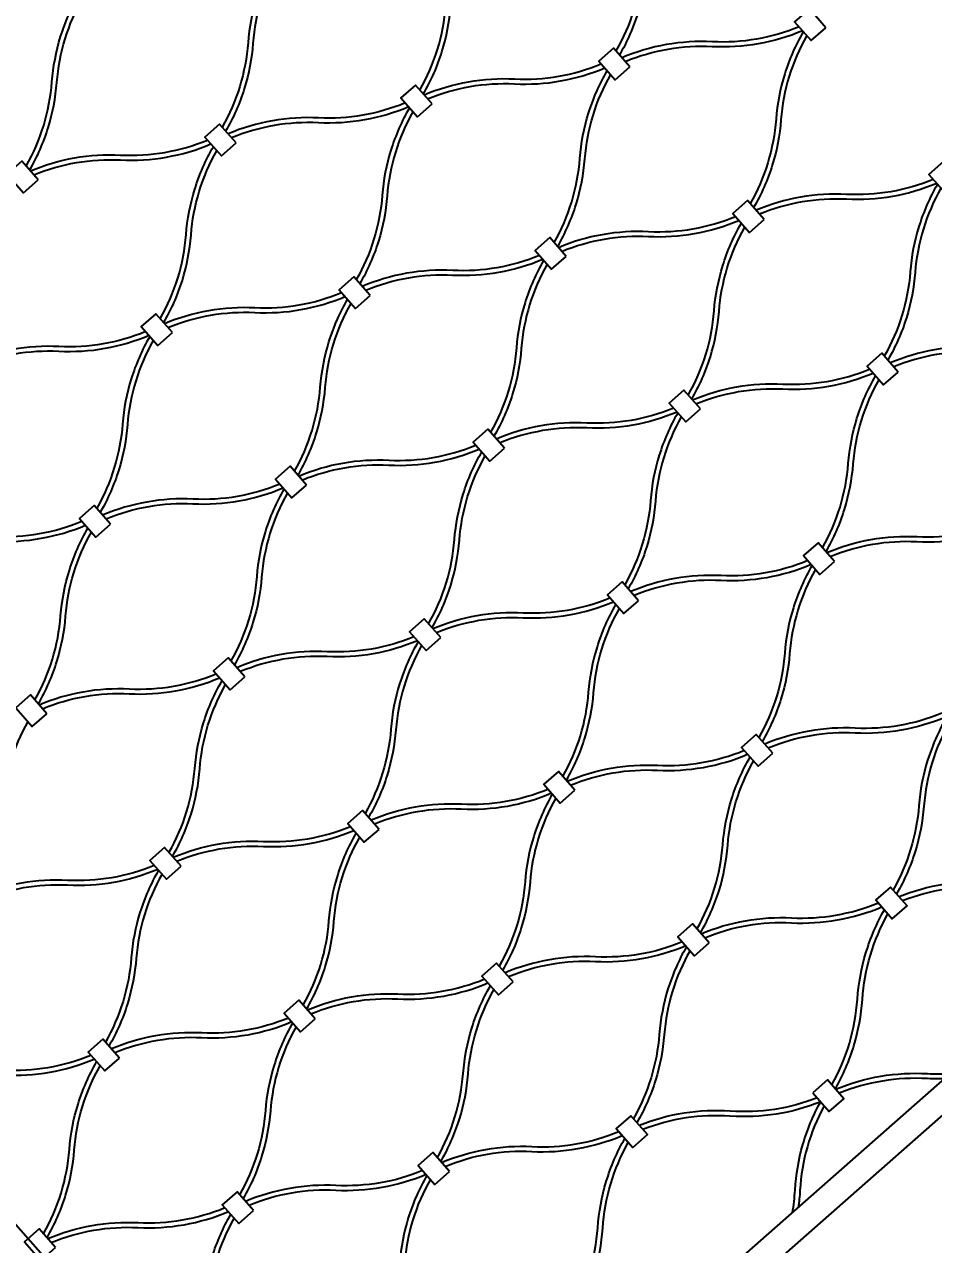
# Model space of a CAD drawing. Header units: millimetres. Extents: x 832728086 to 834530684, y 817551485 to 818349469.
# Drawn here: x 834421927.6 to 834422206.2, y 817819860.6 to 817820234.3 of the extents above; entities that cross this region are included whole.
import ezdxf

# ---------------------------------------------------------------- set-up
doc = ezdxf.new("R2010")
doc.units = ezdxf.units.MM
doc.header["$LTSCALE"] = 100
doc.layers.add('056-Railing-l', color=6, linetype='Continuous', lineweight=25)
doc.layers.add('DLN0401_', color=7, linetype='Continuous')
doc.layers.add('mesh- l', color=8, linetype='Continuous')
doc.styles.get("Standard").update_dxf_attribs({"font": 'swiss.ttf'})

msp = doc.modelspace()

# ---------------------------------------------------------------- linework, layer by layer
at = {"layer": '056-Railing-l'}
for points in [[(834422023.2404, 817819747.4366), (834423021.6523, 817820626.1138)], [(834422028.5256, 817819741.4311), (834423026.9375, 817820620.1083)], [(834421507.0916, 817820341.5826), (834422027.0409, 817819750.7814)]]:
    msp.add_lwpolyline(points, dxfattribs=at)
at = {"layer": 'mesh- l'}
for points in [[(834422125.1495, 817820278.7872, 0.05643381), (834422119.4578, 817820265.8411, 0.05608633), (834422116.7951, 817820251.951, -0.05520174), (834422114.262, 817820238.6099, -0.05548959), (834422108.8645, 817820226.1502)], [(834422126.2163, 817820277.575, 0.05541212), (834422120.8324, 817820265.1268, 0.05509445), (834422118.3051, 817820251.8009, -0.0561917), (834422115.6365, 817820237.8957, -0.05650781), (834422109.9311, 817820224.9383)], [(834422048.7833, 817820214.1957, 0.05541212), (834422054.1672, 817820226.6438, 0.05509445), (834422056.6945, 817820239.9698, -0.0561917), (834422059.3631, 817820253.8749, -0.05650781), (834422065.0685, 817820266.8323)], [(834422049.8501, 817820212.9834, 0.05643381), (834422055.5417, 817820225.9295, 0.05608633), (834422058.2045, 817820239.8196, -0.05520174), (834422060.7376, 817820253.1607, -0.05548959), (834422066.1351, 817820265.6204)], [(834422004.4563, 817820255.4812, 0.05643381), (834421998.7647, 817820242.5351, 0.05608633), (834421996.1019, 817820228.645, -0.05520174), (834421993.5688, 817820215.3039, -0.05548959), (834421988.1713, 817820202.8442)], [(834422005.5231, 817820254.2689, 0.05541212), (834422000.1392, 817820241.8208, 0.05509445), (834421997.6119, 817820228.4948, -0.0561917), (834421994.9433, 817820214.5897, -0.05650781), (834421989.2379, 817820201.6323)], [(834421928.0901, 817820190.8896, 0.05541212), (834421933.474, 817820203.3378, 0.05509445), (834421936.0013, 817820216.6637, -0.0561917), (834421938.6699, 817820230.5689, -0.05650781), (834421944.3753, 817820243.5263)], [(834421929.1569, 817820189.6774, 0.05643381), (834421934.8485, 817820202.6235, 0.05608633), (834421937.5113, 817820216.5136, -0.05520174), (834421940.0444, 817820229.8547, -0.05548959), (834421945.4419, 817820242.3144)], [(834422164.9724, 817820233.5377, -0.05541212), (834422151.941, 817820229.7791, -0.05509445), (834422138.402, 817820228.9655, 0.0561917), (834422124.2704, 817820228.0852, 0.05650781), (834422110.6931, 817820224.0724)], [(834422166.0392, 817820232.3255, -0.05643381), (834422152.4749, 817820228.3249, -0.05608633), (834422138.359, 817820227.4486, 0.05520174), (834422124.8042, 817820226.6312, 0.05548959), (834422111.7597, 817820222.8605)], [(834422166.27, 817820232.0633, 0.05643381), (834422160.5784, 817820219.1173, 0.05608633), (834422157.9156, 817820205.2271, -0.05520174), (834422155.3825, 817820191.886, -0.05548959), (834422149.985, 817820179.4263)], [(834422167.3368, 817820230.8511, 0.05541212), (834422161.9529, 817820218.4029, 0.05509445), (834422159.4256, 817820205.077, -0.0561917), (834422156.757, 817820191.1718, -0.05650781), (834422151.0516, 817820178.2144)], [(834422050.0809, 817820212.7212, -0.05643381), (834422063.6452, 817820216.7218, -0.05608633), (834422077.761, 817820217.5981, 0.05520174), (834422091.3158, 817820218.4156, 0.05548959), (834422104.3604, 817820222.1863)], [(834422051.1477, 817820211.509, -0.05541212), (834422064.1791, 817820215.2677, -0.05509445), (834422077.7181, 817820216.0813, 0.0561917), (834422091.8496, 817820216.9615, 0.05650781), (834422105.427, 817820220.9743)], [(834422089.9038, 817820167.4718, 0.05541212), (834422095.2877, 817820179.9199, 0.05509445), (834422097.815, 817820193.2459, -0.0561917), (834422100.4836, 817820207.151, -0.05650781), (834422106.189, 817820220.1084)], [(834422090.9706, 817820166.2596, 0.05643381), (834422096.6622, 817820179.2056, 0.05608633), (834422099.325, 817820193.0957, -0.05520174), (834422101.8581, 817820206.4368, -0.05548959), (834422107.2556, 817820218.8965)], [(834422044.2792, 817820210.2317, -0.05541212), (834422031.2478, 817820206.4731, -0.05509445), (834422017.7088, 817820205.6594, 0.0561917), (834422003.5772, 817820204.7792, 0.05650781), (834421989.9999, 817820200.7664)], [(834422045.346, 817820209.0195, -0.05643381), (834422031.7817, 817820205.0189, -0.05608633), (834422017.6658, 817820204.1426, 0.05520174), (834422004.111, 817820203.3251, 0.05548959), (834421991.0665, 817820199.5544)], [(834422045.5768, 817820208.7573, 0.05643381), (834422039.8852, 817820195.8112, 0.05608633), (834422037.2224, 817820181.9211, -0.05520174), (834422034.6893, 817820168.58, -0.05548959), (834422029.2918, 817820156.1203)], [(834422046.6436, 817820207.545, 0.05541212), (834422041.2597, 817820195.0969, 0.05509445), (834422038.7324, 817820181.7709, -0.0561917), (834422036.0638, 817820167.8658, -0.05650781), (834422030.3584, 817820154.9084)], [(834421929.3877, 817820189.4152, -0.05643381), (834421942.952, 817820193.4158, -0.05608633), (834421957.0678, 817820194.2921, 0.05520174), (834421970.6226, 817820195.1096, 0.05548959), (834421983.6672, 817820198.8803)], [(834421930.4545, 817820188.203, -0.05541212), (834421943.4859, 817820191.9616, -0.05509445), (834421957.0249, 817820192.7753, 0.0561917), (834421971.1564, 817820193.6555, 0.05650781), (834421984.7338, 817820197.6683)], [(834421969.2106, 817820144.1658, 0.05541212), (834421974.5945, 817820156.6139, 0.05509445), (834421977.1218, 817820169.9399, -0.0561917), (834421979.7904, 817820183.845, -0.05650781), (834421985.4958, 817820196.8024)], [(834421970.2774, 817820142.9535, 0.05643381), (834421975.969, 817820155.8996, 0.05608633), (834421978.6318, 817820169.7897, -0.05520174), (834421981.1649, 817820183.1308, -0.05548959), (834421986.5624, 817820195.5905)], [(834422206.0929, 817820186.8139, -0.05541212), (834422193.0616, 817820183.0552, -0.05509445), (834422179.5225, 817820182.2416, 0.0561917), (834422165.391, 817820181.3613, 0.05650781), (834422151.8136, 817820177.3485)], [(834422207.1597, 817820185.6016, -0.05643381), (834422193.5954, 817820181.6011, -0.05608633), (834422179.4796, 817820180.7247, 0.05520174), (834422165.9248, 817820179.9073, 0.05548959), (834422152.8802, 817820176.1366)], [(834422207.3905, 817820185.3394, 0.05643381), (834422201.6989, 817820172.3934, 0.05608633), (834422199.0362, 817820158.5032, -0.05520174), (834422196.5031, 817820145.1622, -0.05548959), (834422191.1055, 817820132.7025)], [(834422208.4573, 817820184.1272, 0.05541212), (834422203.0734, 817820171.679, 0.05509445), (834422200.5461, 817820158.3531, -0.0561917), (834422197.8775, 817820144.4479, -0.05650781), (834422192.1721, 817820131.4905)], [(834422091.2014, 817820165.9973, -0.05643381), (834422104.7657, 817820169.9979, -0.05608633), (834422118.8816, 817820170.8742, 0.05520174), (834422132.4364, 817820171.6917, 0.05548959), (834422145.4809, 817820175.4624)], [(834422092.2683, 817820164.7851, -0.05541212), (834422105.2996, 817820168.5438, -0.05509445), (834422118.8387, 817820169.3574, 0.0561917), (834422132.9702, 817820170.2377, 0.05650781), (834422146.5475, 817820174.2505)], [(834422131.0243, 817820120.7479, 0.05541212), (834422136.4082, 817820133.196, 0.05509445), (834422138.9355, 817820146.522, -0.0561917), (834422141.6042, 817820160.4271, -0.05650781), (834422147.3095, 817820173.3846)], [(834422132.0912, 817820119.5357, 0.05643381), (834422137.7828, 817820132.4817, 0.05608633), (834422140.4455, 817820146.3718, -0.05520174), (834422142.9786, 817820159.7129, -0.05548959), (834422148.3761, 817820172.1726)], [(834422085.3997, 817820163.5078, -0.05541212), (834422072.3684, 817820159.7492, -0.05509445), (834422058.8293, 817820158.9355, 0.0561917), (834422044.6978, 817820158.0553, 0.05650781), (834422031.1205, 817820154.0425)], [(834422086.4665, 817820162.2956, -0.05643381), (834422072.9022, 817820158.295, -0.05608633), (834422058.7864, 817820157.4187, 0.05520174), (834422045.2316, 817820156.6012, 0.05548959), (834422032.187, 817820152.8305)], [(834422086.6973, 817820162.0334, 0.05643381), (834422081.0057, 817820149.0873, 0.05608633), (834422078.343, 817820135.1972, -0.05520174), (834422075.8099, 817820121.8561, -0.05548959), (834422070.4123, 817820109.3964)], [(834422087.7641, 817820160.8212, 0.05541212), (834422082.3802, 817820148.373, 0.05509445), (834422079.8529, 817820135.0471, -0.0561917), (834422077.1843, 817820121.1419, -0.05650781), (834422071.4789, 817820108.1845)], [(834421970.5082, 817820142.6913, -0.05643381), (834421984.0725, 817820146.6919, -0.05608633), (834421998.1884, 817820147.5682, 0.05520174), (834422011.7432, 817820148.3857, 0.05548959), (834422024.7877, 817820152.1564)], [(834421971.5751, 817820141.4791, -0.05541212), (834421984.6064, 817820145.2377, -0.05509445), (834421998.1455, 817820146.0514, 0.0561917), (834422012.277, 817820146.9316, 0.05650781), (834422025.8543, 817820150.9444)], [(834422010.3311, 817820097.4419, 0.05541212), (834422015.715, 817820109.89, 0.05509445), (834422018.2423, 817820123.216, -0.0561917), (834422020.911, 817820137.1211, -0.05650781), (834422026.6163, 817820150.0785)], [(834422011.398, 817820096.2296, 0.05643381), (834422017.0896, 817820109.1757, 0.05608633), (834422019.7523, 817820123.0658, -0.05520174), (834422022.2854, 817820136.4069, -0.05548959), (834422027.6829, 817820148.8666)], [(834421964.7065, 817820140.2018, -0.05541212), (834421951.6752, 817820136.4431, -0.05509445), (834421938.1361, 817820135.6295, 0.0561917), (834421924.0046, 817820134.7493, 0.05650781), (834421910.4273, 817820130.7365)], [(834421965.7733, 817820138.9896, -0.05643381), (834421952.209, 817820134.989, -0.05608633), (834421938.0932, 817820134.1127, 0.05520174), (834421924.5384, 817820133.2952, 0.05548959), (834421911.4939, 817820129.5245)], [(834421966.0041, 817820138.7274, 0.05643381), (834421960.3125, 817820125.7813, 0.05608633), (834421957.6498, 817820111.8912, -0.05520174), (834421955.1167, 817820098.5501, -0.05548959), (834421949.7191, 817820086.0904)], [(834421967.0709, 817820137.5151, 0.05541212), (834421961.687, 817820125.067, 0.05509445), (834421959.1597, 817820111.741, -0.0561917), (834421956.4911, 817820097.8359, -0.05650781), (834421950.7857, 817820084.8785)], [(834422247.2134, 817820140.09, -0.05541212), (834422234.1821, 817820136.3313, -0.05509445), (834422220.643, 817820135.5177, 0.0561917), (834422206.5115, 817820134.6374, 0.05650781), (834422192.9342, 817820130.6246)], [(834422248.2802, 817820138.8777, -0.05643381), (834422234.716, 817820134.8772, -0.05608633), (834422220.6001, 817820134.0009, 0.05520174), (834422207.0453, 817820133.1834, 0.05548959), (834422194.0008, 817820129.4127)], [(834422132.3219, 817820119.2735, -0.05643381), (834422145.8862, 817820123.274, -0.05608633), (834422160.0021, 817820124.1503, 0.05520174), (834422173.5569, 817820124.9678, 0.05548959), (834422186.6014, 817820128.7385)], [(834422133.3888, 817820118.0612, -0.05541212), (834422146.4201, 817820121.8199, -0.05509445), (834422159.9592, 817820122.6335, 0.0561917), (834422174.0907, 817820123.5138, 0.05650781), (834422187.668, 817820127.5266)], [(834422172.1448, 817820074.024, 0.05541212), (834422177.5288, 817820086.4721, 0.05509445), (834422180.056, 817820099.7981, -0.0561917), (834422182.7247, 817820113.7033, -0.05650781), (834422188.4301, 817820126.6607)], [(834422173.2117, 817820072.8118, 0.05643381), (834422178.9033, 817820085.7578, 0.05608633), (834422181.566, 817820099.648, -0.05520174), (834422184.0991, 817820112.989, -0.05548959), (834422189.4967, 817820125.4487)], [(834422126.5202, 817820116.7839, -0.05541212), (834422113.4889, 817820113.0253, -0.05509445), (834422099.9498, 817820112.2117, 0.0561917), (834422085.8183, 817820111.3314, 0.05650781), (834422072.241, 817820107.3186)], [(834422127.587, 817820115.5717, -0.05643381), (834422114.0228, 817820111.5711, -0.05608633), (834422099.9069, 817820110.6948, 0.05520174), (834422086.3521, 817820109.8774, 0.05548959), (834422073.3076, 817820106.1067)], [(834422127.8178, 817820115.3095, 0.05643381), (834422122.1262, 817820102.3634, 0.05608633), (834422119.4635, 817820088.4733, -0.05520174), (834422116.9304, 817820075.1322, -0.05548959), (834422111.5328, 817820062.6725)], [(834422128.8847, 817820114.0973, 0.05541212), (834422123.5007, 817820101.6491, 0.05509445), (834422120.9735, 817820088.3232, -0.0561917), (834422118.3048, 817820074.418, -0.05650781), (834422112.5994, 817820061.4606)], [(834422011.6287, 817820095.9674, -0.05643381), (834422025.193, 817820099.968, -0.05608633), (834422039.3089, 817820100.8443, 0.05520174), (834422052.8637, 817820101.6618, 0.05548959), (834422065.9082, 817820105.4325)], [(834422012.6956, 817820094.7552, -0.05541212), (834422025.7269, 817820098.5139, -0.05509445), (834422039.266, 817820099.3275, 0.0561917), (834422053.3975, 817820100.2077, 0.05650781), (834422066.9748, 817820104.2205)], [(834422051.4516, 817820050.718, 0.05541212), (834422056.8356, 817820063.1661, 0.05509445), (834422059.3628, 817820076.4921, -0.0561917), (834422062.0315, 817820090.3972, -0.05650781), (834422067.7369, 817820103.3546)], [(834422052.5185, 817820049.5058, 0.05643381), (834422058.2101, 817820062.4518, 0.05608633), (834422060.8728, 817820076.3419, -0.05520174), (834422063.4059, 817820089.683, -0.05548959), (834422068.8035, 817820102.1427)], [(834422005.827, 817820093.4779, -0.05541212), (834421992.7957, 817820089.7193, -0.05509445), (834421979.2566, 817820088.9056, 0.0561917), (834421965.1251, 817820088.0254, 0.05650781), (834421951.5478, 817820084.0126)], [(834422006.8938, 817820092.2657, -0.05643381), (834421993.3296, 817820088.2651, -0.05608633), (834421979.2137, 817820087.3888, 0.05520174), (834421965.6589, 817820086.5713, 0.05548959), (834421952.6144, 817820082.8006)], [(834422007.1246, 817820092.0035, 0.05643381), (834422001.433, 817820079.0574, 0.05608633), (834421998.7703, 817820065.1673, -0.05520174), (834421996.2372, 817820051.8262, -0.05548959), (834421990.8396, 817820039.3665)], [(834422008.1915, 817820090.7912, 0.05541212), (834422002.8075, 817820078.3431, 0.05509445), (834422000.2803, 817820065.0171, -0.0561917), (834421997.6116, 817820051.112, -0.05650781), (834421991.9062, 817820038.1546)], [(834421890.9355, 817820072.6614, -0.05643381), (834421904.4998, 817820076.662, -0.05608633), (834421918.6157, 817820077.5383, 0.05520174), (834421932.1705, 817820078.3558, 0.05548959), (834421945.215, 817820082.1264)], [(834421892.0024, 817820071.4492, -0.05541212), (834421905.0337, 817820075.2078, -0.05509445), (834421918.5728, 817820076.0215, 0.0561917), (834421932.7043, 817820076.9017, 0.05650781), (834421946.2816, 817820080.9145)], [(834422173.4425, 817820072.5496, -0.05643381), (834422187.0067, 817820076.5501, -0.05608633), (834422201.1226, 817820077.4264, 0.05520174), (834422214.6774, 817820078.2439, 0.05548959), (834422227.7219, 817820082.0146)], [(834422174.5093, 817820071.3373, -0.05541212), (834422187.5406, 817820075.096, -0.05509445), (834422201.0797, 817820075.9096, 0.0561917), (834422215.2112, 817820076.7899, 0.05650781), (834422228.7885, 817820080.8027)], [(834421930.7584, 817820027.4119, 0.05541212), (834421936.1424, 817820039.8601, 0.05509445), (834421938.6696, 817820053.1861, -0.0561917), (834421941.3383, 817820067.0912, -0.05650781), (834421947.0437, 817820080.0486)], [(834421931.8253, 817820026.1997, 0.05643381), (834421937.5169, 817820039.1458, 0.05608633), (834421940.1796, 817820053.0359, -0.05520174), (834421942.7127, 817820066.377, -0.05548959), (834421948.1103, 817820078.8367)], [(834422167.6407, 817820070.06, -0.05541212), (834422154.6094, 817820066.3014, -0.05509445), (834422141.0703, 817820065.4878, 0.0561917), (834422126.9388, 817820064.6075, 0.05650781), (834422113.3615, 817820060.5947)], [(834422168.7076, 817820068.8478, -0.05643381), (834422155.1433, 817820064.8472, -0.05608633), (834422141.0274, 817820063.9709, 0.05520174), (834422127.4726, 817820063.1535, 0.05548959), (834422114.4281, 817820059.3828)], [(834422168.9383, 817820068.5856, 0.05643381), (834422163.2467, 817820055.6396, 0.05608633), (834422160.584, 817820041.7494, -0.05520174), (834422158.0509, 817820028.4084, -0.05548959), (834422152.6534, 817820015.9487)], [(834422170.0052, 817820067.3734, 0.05541212), (834422164.6213, 817820054.9252, 0.05509445), (834422162.094, 817820041.5993, -0.0561917), (834422159.4253, 817820027.6941, -0.05650781), (834422153.72, 817820014.7367)], [(834422052.7493, 817820049.2435, -0.05643381), (834422066.3135, 817820053.2441, -0.05608633), (834422080.4294, 817820054.1204, 0.05520174), (834422093.9842, 817820054.9379, 0.05548959), (834422107.0287, 817820058.7086)], [(834422053.8161, 817820048.0313, -0.05541212), (834422066.8474, 817820051.79, -0.05509445), (834422080.3865, 817820052.6036, 0.0561917), (834422094.518, 817820053.4839, 0.05650781), (834422108.0953, 817820057.4967)], [(834422092.5722, 817820003.9941, 0.05541212), (834422097.9561, 817820016.4422, 0.05509445), (834422100.4834, 817820029.7682, -0.0561917), (834422103.152, 817820043.6733, -0.05650781), (834422108.8574, 817820056.6308)], [(834422093.639, 817820002.7819, 0.05643381), (834422099.3306, 817820015.7279, 0.05608633), (834422101.9933, 817820029.618, -0.05520174), (834422104.5264, 817820042.9591, -0.05548959), (834422109.924, 817820055.4188)], [(834422046.9475, 817820046.754, -0.05541212), (834422033.9162, 817820042.9954, -0.05509445), (834422020.3771, 817820042.1817, 0.0561917), (834422006.2456, 817820041.3015, 0.05650781), (834421992.6683, 817820037.2887)], [(834422048.0144, 817820045.5418, -0.05643381), (834422034.4501, 817820041.5412, -0.05608633), (834422020.3342, 817820040.6649, 0.05520174), (834422006.7794, 817820039.8474, 0.05548959), (834421993.7349, 817820036.0767)], [(834422048.2451, 817820045.2796, 0.05643381), (834422042.5535, 817820032.3335, 0.05608633), (834422039.8908, 817820018.4434, -0.05520174), (834422037.3577, 817820005.1023, -0.05548959), (834422031.9602, 817819992.6426)], [(834422049.312, 817820044.0674, 0.05541212), (834422043.9281, 817820031.6192, 0.05509445), (834422041.4008, 817820018.2932, -0.0561917), (834422038.7321, 817820004.3881, -0.05650781), (834422033.0268, 817819991.4307)], [(834421932.0561, 817820025.9375, -0.05643381), (834421945.6203, 817820029.9381, -0.05608633), (834421959.7362, 817820030.8144, 0.05520174), (834421973.291, 817820031.6319, 0.05548959), (834421986.3355, 817820035.4026)], [(834421933.1229, 817820024.7253, -0.05541212), (834421946.1542, 817820028.4839, -0.05509445), (834421959.6933, 817820029.2976, 0.0561917), (834421973.8248, 817820030.1778, 0.05650781), (834421987.4021, 817820034.1906)], [(834421971.879, 817819980.6881, 0.05541212), (834421977.2629, 817819993.1362, 0.05509445), (834421979.7902, 817820006.4622, -0.0561917), (834421982.4588, 817820020.3673, -0.05650781), (834421988.1642, 817820033.3247)], [(834421972.9458, 817819979.4758, 0.05643381), (834421978.6374, 817819992.4219, 0.05608633), (834421981.3001, 817820006.312, -0.05520174), (834421983.8332, 817820019.6531, -0.05548959), (834421989.2308, 817820032.1128)], [(834421928.6188, 817820020.7613, 0.05541212), (834421923.2349, 817820008.3132, 0.05509445), (834421920.7076, 817819994.9872, -0.0561917), (834421918.0389, 817819981.0821, -0.05650781), (834421912.3336, 817819968.1247)], [(834422208.7612, 817820023.3362, -0.05541212), (834422195.7299, 817820019.5775, -0.05509445), (834422182.1908, 817820018.7639, 0.0561917), (834422168.0593, 817820017.8836, 0.05650781), (834422154.482, 817820013.8708)], [(834422209.8281, 817820022.1239, -0.05643381), (834422196.2638, 817820018.1234, -0.05608633), (834422182.1479, 817820017.2471, 0.05520174), (834422168.5931, 817820016.4296, 0.05548959), (834422155.5486, 817820012.6589)], [(834422210.0589, 817820021.8617, 0.05643381), (834422204.3673, 817820008.9157, 0.05608633), (834422201.7045, 817819995.0256, -0.05520174), (834422199.1714, 817819981.6845, -0.05548959), (834422193.7739, 817819969.2248)], [(834422211.1257, 817820020.6495, 0.05541212), (834422205.7418, 817820008.2014, 0.05509445), (834422203.2145, 817819994.8754, -0.0561917), (834422200.5459, 817819980.9702, -0.05650781), (834422194.8405, 817819968.0128)], [(834422093.8698, 817820002.5196, -0.05643381), (834422107.4341, 817820006.5202, -0.05608633), (834422121.5499, 817820007.3965, 0.05520174), (834422135.1047, 817820008.214, 0.05548959), (834422148.1492, 817820011.9847)], [(834422094.9366, 817820001.3074, -0.05541212), (834422107.9679, 817820005.0661, -0.05509445), (834422121.507, 817820005.8797, 0.0561917), (834422135.6385, 817820006.76, 0.05650781), (834422149.2158, 817820010.7728)], [(834422133.6927, 817819957.2702, 0.05541212), (834422139.0766, 817819969.7183, 0.05509445), (834422141.6039, 817819983.0443, -0.0561917), (834422144.2725, 817819996.9494, -0.05650781), (834422149.9779, 817820009.9069)], [(834422134.7595, 817819956.058, 0.05643381), (834422140.4511, 817819969.004, 0.05608633), (834422143.1139, 817819982.8941, -0.05520174), (834422145.647, 817819996.2352, -0.05548959), (834422151.0445, 817820008.6949)], [(834422088.068, 817820000.0301, -0.05541212), (834422075.0367, 817819996.2715, -0.05509445), (834422061.4976, 817819995.4579, 0.0561917), (834422047.3661, 817819994.5776, 0.05650781), (834422033.7888, 817819990.5648)], [(834422089.1349, 817819998.8179, -0.05643381), (834422075.5706, 817819994.8173, -0.05608633), (834422061.4547, 817819993.941, 0.05520174), (834422047.8999, 817819993.1235, 0.05548959), (834422034.8554, 817819989.3529)], [(834422089.3657, 817819998.5557, 0.05643381), (834422083.6741, 817819985.6096, 0.05608633), (834422081.0113, 817819971.7195, -0.05520174), (834422078.4782, 817819958.3784, -0.05548959), (834422073.0807, 817819945.9187)], [(834422090.4325, 817819997.3435, 0.05541212), (834422085.0486, 817819984.8953, 0.05509445), (834422082.5213, 817819971.5694, -0.0561917), (834422079.8527, 817819957.6642, -0.05650781), (834422074.1473, 817819944.7068)], [(834421973.1766, 817819979.2136, -0.05643381), (834421986.7409, 817819983.2142, -0.05608633), (834422000.8567, 817819984.0905, 0.05520174), (834422014.4115, 817819984.908, 0.05548959), (834422027.4561, 817819988.6787)], [(834421974.2434, 817819978.0014, -0.05541212), (834421987.2747, 817819981.7601, -0.05509445), (834422000.8138, 817819982.5737, 0.0561917), (834422014.9453, 817819983.4539, 0.05650781), (834422028.5226, 817819987.4667)], [(834422012.9995, 817819933.9642, 0.05541212), (834422018.3834, 817819946.4123, 0.05509445), (834422020.9107, 817819959.7383, -0.0561917), (834422023.5793, 817819973.6434, -0.05650781), (834422029.2847, 817819986.6008)], [(834422014.0663, 817819932.752, 0.05643381), (834422019.7579, 817819945.698, 0.05608633), (834422022.4207, 817819959.5881, -0.05520174), (834422024.9538, 817819972.9292, -0.05548959), (834422030.3513, 817819985.3889)], [(834421967.3748, 817819976.7241, -0.05541212), (834421954.3435, 817819972.9654, -0.05509445), (834421940.8044, 817819972.1518, 0.0561917), (834421926.6729, 817819971.2716, 0.05650781), (834421913.0956, 817819967.2588)], [(834421968.4417, 817819975.5119, -0.05643381), (834421954.8774, 817819971.5113, -0.05608633), (834421940.7615, 817819970.635, 0.05520174), (834421927.2067, 817819969.8175, 0.05548959), (834421914.1622, 817819966.0468)], [(834421968.6725, 817819975.2497, 0.05643381), (834421962.9809, 817819962.3036, 0.05608633), (834421960.3181, 817819948.4135, -0.05520174), (834421957.785, 817819935.0724, -0.05548959), (834421952.3875, 817819922.6127)], [(834421969.7393, 817819974.0374, 0.05541212), (834421964.3554, 817819961.5893, 0.05509445), (834421961.8281, 817819948.2633, -0.0561917), (834421959.1595, 817819934.3582, -0.05650781), (834421953.4541, 817819921.4008)], [(834422250.0956, 817819975.5833, -0.05599755), (834422236.9965, 817819972.0536, -0.0550563), (834422223.4388, 817819971.493, 0.05611313), (834422209.288, 817819970.8779, 0.05708602), (834422195.6383, 817819967.1062)], [(834422251.1683, 817819974.3645, -0.05708602), (834422237.5186, 817819970.5929, -0.05611313), (834422223.3678, 817819969.9778, 0.0550563), (834422209.8101, 817819969.4172, 0.05599755), (834422196.711, 817819965.8875)], [(834422134.9903, 817819955.7958, -0.05643381), (834422148.5546, 817819959.7963, -0.05608633), (834422162.6704, 817819960.6726, 0.05520174), (834422176.2253, 817819961.4901, 0.05548959), (834422189.2698, 817819965.2608)], [(834422136.0571, 817819954.5835, -0.05541212), (834422149.0885, 817819958.3422, -0.05509445), (834422162.6275, 817819959.1558, 0.0561917), (834422176.7591, 817819960.0361, 0.05650781), (834422190.3364, 817819964.0489)], [(834422175.0271, 817819909.5174, 0.05501314), (834422180.3886, 817819922.2137, 0.05502564), (834422182.8522, 817819935.7737, -0.05608013), (834422185.4537, 817819949.9238, -0.05606721), (834422191.1342, 817819963.1423)], [(834422176.0997, 817819908.2986, 0.05606721), (834422181.7802, 817819921.517, 0.05608013), (834422184.3818, 817819935.6672, -0.05502564), (834422186.8453, 817819949.2272, -0.05501314), (834422192.2069, 817819961.9235)], [(834422129.1886, 817819953.3062, -0.05541212), (834422116.1572, 817819949.5476, -0.05509445), (834422102.6182, 817819948.734, 0.0561917), (834422088.4867, 817819947.8537, 0.05650781), (834422074.9093, 817819943.8409)], [(834422130.2554, 817819952.094, -0.05643381), (834422116.6911, 817819948.0934, -0.05608633), (834422102.5753, 817819947.2171, 0.05520174), (834422089.0204, 817819946.3997, 0.05548959), (834422075.9759, 817819942.629)], [(834422130.4862, 817819951.8318, 0.05643381), (834422124.7946, 817819938.8858, 0.05608633), (834422122.1318, 817819924.9956, -0.05520174), (834422119.5987, 817819911.6546, -0.05548959), (834422114.2012, 817819899.1949)], [(834422131.553, 817819950.6196, 0.05541212), (834422126.1691, 817819938.1714, 0.05509445), (834422123.6418, 817819924.8455, -0.0561917), (834422120.9732, 817819910.9403, -0.05650781), (834422115.2678, 817819897.9829)], [(834422014.2971, 817819932.4897, -0.05643381), (834422027.8614, 817819936.4903, -0.05608633), (834422041.9773, 817819937.3666, 0.05520174), (834422055.5321, 817819938.1841, 0.05548959), (834422068.5766, 817819941.9548)], [(834422015.3639, 817819931.2775, -0.05541212), (834422028.3953, 817819935.0362, -0.05509445), (834422041.9343, 817819935.8498, 0.0561917), (834422056.0659, 817819936.73, 0.05650781), (834422069.6432, 817819940.7428)], [(834422054.12, 817819887.2403, 0.05541212), (834422059.5039, 817819899.6884, 0.05509445), (834422062.0312, 817819913.0144, -0.0561917), (834422064.6998, 817819926.9195, -0.05650781), (834422070.4052, 817819939.8769)], [(834422055.1868, 817819886.0281, 0.05643381), (834422060.8784, 817819898.9741, 0.05608633), (834422063.5412, 817819912.8642, -0.05520174), (834422066.0743, 817819926.2053, -0.05548959), (834422071.4718, 817819938.665)], [(834422008.4954, 817819930.0002, -0.05541212), (834421995.464, 817819926.2416, -0.05509445), (834421981.925, 817819925.4279, 0.0561917), (834421967.7935, 817819924.5477, 0.05650781), (834421954.2161, 817819920.5349)], [(834422009.5622, 817819928.788, -0.05643381), (834421995.9979, 817819924.7874, -0.05608633), (834421981.8821, 817819923.9111, 0.05520174), (834421968.3273, 817819923.0936, 0.05548959), (834421955.2827, 817819919.3229)], [(834422009.793, 817819928.5258, 0.05643381), (834422004.1014, 817819915.5797, 0.05608633), (834422001.4386, 817819901.6896, -0.05520174), (834421998.9055, 817819888.3485, -0.05548959), (834421993.508, 817819875.8888)], [(834422010.8598, 817819927.3136, 0.05541212), (834422005.4759, 817819914.8654, 0.05509445), (834422002.9486, 817819901.5394, -0.0561917), (834422000.28, 817819887.6343, -0.05650781), (834421994.5746, 817819874.6769)], [(834422240.2691, 817819927.7812, -0.05861222), (834422236.4622, 817819922.1315, -0.05918417), (834422231.4437, 817819917.5257, -0.02931437), (834422228.5468, 817819915.6865, -0.02849813), (834422225.4569, 817819914.1935, -0.02885982), (834422222.1114, 817819913.0273, -0.02750146), (834422218.6555, 817819912.2446, -0.0280161), (834422211.4958, 817819911.4414, -0.02801983), (834422204.2913, 817819911.4437, 0.05502888), (834422190.5295, 817819910.7054, 0.05501523), (834422177.2599, 817819906.9834)], [(834422176.1858, 817819908.2009, -0.05606931), (834422190.0134, 817819912.1736, -0.05608344), (834422204.3781, 817819912.9746, 0.02749376), (834422211.2791, 817819912.9651, 0.02749016), (834422218.1395, 817819913.7128, 0.04358453), (834422223.3369, 817819915.0435, 0.04703204), (834422228.2067, 817819917.2872, 0.04662132), (834422232.43, 817819920.2954, 0.04736718), (834422236.0167, 817819924.0388)], [(834421893.6039, 817819909.1837, -0.05643381), (834421907.1682, 817819913.1843, -0.05608633), (834421921.2841, 817819914.0606, 0.05520174), (834421934.8389, 817819914.8781, 0.05548959), (834421947.8834, 817819918.6488)], [(834421894.6707, 817819907.9715, -0.05541212), (834421907.7021, 817819911.7301, -0.05509445), (834421921.2411, 817819912.5438, 0.0561917), (834421935.3727, 817819913.424, 0.05650781), (834421948.95, 817819917.4368)], [(834421933.4268, 817819863.9343, 0.05541212), (834421938.8107, 817819876.3824, 0.05509445), (834421941.338, 817819889.7084, -0.0561917), (834421944.0066, 817819903.6135, -0.05650781), (834421949.712, 817819916.5709)], [(834421934.4936, 817819862.722, 0.05643381), (834421940.1853, 817819875.6681, 0.05608633), (834421942.848, 817819889.5582, -0.05520174), (834421945.3811, 817819902.8993, -0.05548959), (834421950.7786, 817819915.359)], [(834422170.523, 817819905.5534, -0.05599755), (834422157.4238, 817819902.0237, -0.0550563), (834422143.8662, 817819901.463, 0.05611313), (834422129.7153, 817819900.848, 0.05708602), (834422116.0657, 817819897.0763)], [(834422171.5956, 817819904.3346, -0.05708602), (834422157.946, 817819900.5629, -0.05611313), (834422143.7951, 817819899.9479, 0.0550563), (834422130.2375, 817819899.3873, 0.05599755), (834422117.1383, 817819895.8575)], [(834422162.9589, 817819870.3993, 0.01408298), (834422163.4498, 817819873.8416, 0.01401475), (834422163.7467, 817819877.306, -0.05610981), (834422166.1369, 817819891.2675, -0.05708383), (834422171.5956, 817819904.3346)], [(834422172.6697, 817819903.1172, 0.05599537), (834422167.5203, 817819890.5657, 0.05505305), (834422165.2587, 817819877.1859, -0.01031216), (834422165.0542, 817819874.5719, -0.0103492), (834422164.7419, 817819871.9685)], [(834422055.4176, 817819885.7658, -0.05643381), (834422068.9819, 817819889.7664, -0.05608633), (834422083.0978, 817819890.6427, 0.05520174), (834422096.6526, 817819891.4602, 0.05548959), (834422109.6971, 817819895.2309)], [(834422056.4845, 817819884.5536, -0.05541212), (834422069.5158, 817819888.3123, -0.05509445), (834422083.0549, 817819889.1259, 0.0561917), (834422097.1864, 817819890.0062, 0.05650781), (834422110.7637, 817819894.019)], [(834422095.4544, 817819839.4874, 0.05501314), (834422100.8159, 817819852.1838, 0.05502564), (834422103.2795, 817819865.7437, -0.05608013), (834422105.881, 817819879.8939, -0.05606721), (834422111.5616, 817819893.1124)], [(834422096.527, 817819838.2687, 0.05606721), (834422102.2076, 817819851.4871, 0.05608013), (834422104.8091, 817819865.6373, -0.05502564), (834422107.2726, 817819879.1973, -0.05501314), (834422112.6342, 817819891.8936)], [(834422049.6159, 817819883.2763, -0.05541212), (834422036.5846, 817819879.5177, -0.05509445), (834422023.0455, 817819878.704, 0.0561917), (834422008.914, 817819877.8238, 0.05650781), (834421995.3367, 817819873.811)], [(834422050.6827, 817819882.0641, -0.05643381), (834422037.1184, 817819878.0635, -0.05608633), (834422023.0026, 817819877.1872, 0.05520174), (834422009.4478, 817819876.3697, 0.05548959), (834421996.4033, 817819872.5991)], [(834422050.9135, 817819881.8019, 0.05643381), (834422045.2219, 817819868.8558, 0.05608633), (834422042.5592, 817819854.9657, -0.05520174), (834422040.0261, 817819841.6246, -0.05548959), (834422034.6285, 817819829.1649)], [(834422051.9804, 817819880.5897, 0.05541212), (834422046.5964, 817819868.1415, 0.05509445), (834422044.0691, 817819854.8156, -0.0561917), (834422041.4005, 817819840.9104, -0.05650781), (834422035.6951, 817819827.953)], [(834421934.7244, 817819862.4598, -0.05643381), (834421948.2887, 817819866.4604, -0.05608633), (834421962.4046, 817819867.3367, 0.05520174), (834421975.9594, 817819868.1542, 0.05548959), (834421989.0039, 817819871.9249)], [(834421935.7913, 817819861.2476, -0.05541212), (834421948.8226, 817819865.0062, -0.05509445), (834421962.3617, 817819865.8199, 0.0561917), (834421976.4932, 817819866.7001, 0.05650781), (834421990.0705, 817819870.7129)], [(834421974.5473, 817819817.2104, 0.05541212), (834421979.9312, 817819829.6585, 0.05509445), (834421982.4585, 817819842.9845, -0.0561917), (834421985.1272, 817819856.8896, -0.05650781), (834421990.8325, 817819869.847)], [(834421975.6142, 817819815.9981, 0.05643381), (834421981.3058, 817819828.9442, 0.05608633), (834421983.9685, 817819842.8343, -0.05520174), (834421986.5016, 817819856.1754, -0.05548959), (834421991.8991, 817819868.6351)]]:
    msp.add_lwpolyline(points, format="xyb", dxfattribs=at)
for points in [[(834422173.1908, 817820233.2812), (834422168.1266, 817820239.0355), (834422163.6225, 817820235.0715), (834422168.6867, 817820229.3173)], [(834422113.1478, 817820221.2832), (834422108.0837, 817820227.0375), (834422103.5795, 817820223.0735), (834422108.6437, 817820217.3193)], [(834422052.4976, 817820209.9752), (834422047.4334, 817820215.7295), (834422042.9293, 817820211.7655), (834422047.9935, 817820206.0113)], [(834422052.4976, 817820209.9752), (834422047.4334, 817820215.7295), (834422042.9293, 817820211.7655), (834422047.9935, 817820206.0113)], [(834421992.4546, 817820197.9772), (834421987.3905, 817820203.7314), (834421982.8863, 817820199.7675), (834421987.9505, 817820194.0132)], [(834421931.8044, 817820186.6692), (834421926.7402, 817820192.4234), (834421922.2361, 817820188.4595), (834421927.3003, 817820182.7052)], [(834422214.3113, 817820186.5574), (834422209.2471, 817820192.3116), (834422204.743, 817820188.3476), (834422209.8072, 817820182.5934)], [(834422154.2683, 817820174.5593), (834422149.2042, 817820180.3136), (834422144.7001, 817820176.3496), (834422149.7642, 817820170.5954)], [(834422093.6181, 817820163.2513), (834422088.5539, 817820169.0056), (834422084.0498, 817820165.0416), (834422089.114, 817820159.2874)], [(834422093.6181, 817820163.2513), (834422088.5539, 817820169.0056), (834422084.0498, 817820165.0416), (834422089.114, 817820159.2874)], [(834422033.5751, 817820151.2533), (834422028.511, 817820157.0075), (834422024.0069, 817820153.0436), (834422029.071, 817820147.2894)], [(834421972.9249, 817820139.9453), (834421967.8607, 817820145.6995), (834421963.3566, 817820141.7356), (834421968.4208, 817820135.9813)], [(834422195.3889, 817820127.8355), (834422190.3247, 817820133.5897), (834422185.8206, 817820129.6257), (834422190.8847, 817820123.8715)], [(834422134.7386, 817820116.5274), (834422129.6745, 817820122.2817), (834422125.1704, 817820118.3177), (834422130.2345, 817820112.5635)], [(834422134.7386, 817820116.5274), (834422129.6745, 817820122.2817), (834422125.1704, 817820118.3177), (834422130.2345, 817820112.5635)], [(834422074.6957, 817820104.5294), (834422069.6315, 817820110.2837), (834422065.1274, 817820106.3197), (834422070.1915, 817820100.5655)], [(834422014.0454, 817820093.2214), (834422008.9813, 817820098.9756), (834422004.4772, 817820095.0117), (834422009.5413, 817820089.2575)], [(834421954.0025, 817820081.2234), (834421948.9383, 817820086.9776), (834421944.4342, 817820083.0137), (834421949.4983, 817820077.2594)], [(834422175.8591, 817820069.8036), (834422170.795, 817820075.5578), (834422166.2909, 817820071.5938), (834422171.355, 817820065.8396)], [(834422175.8591, 817820069.8036), (834422170.795, 817820075.5578), (834422166.2909, 817820071.5938), (834422171.355, 817820065.8396)], [(834422115.8162, 817820057.8055), (834422110.752, 817820063.5598), (834422106.2479, 817820059.5958), (834422111.3121, 817820053.8416)], [(834422055.1659, 817820046.4975), (834422050.1018, 817820052.2518), (834422045.5977, 817820048.2878), (834422050.6618, 817820042.5336)], [(834421995.123, 817820034.4995), (834421990.0588, 817820040.2537), (834421985.5547, 817820036.2898), (834421990.6189, 817820030.5356)], [(834421934.4727, 817820023.1915), (834421929.4086, 817820028.9457), (834421924.9045, 817820024.9818), (834421929.9686, 817820019.2275)], [(834422156.9367, 817820011.0817), (834422151.8725, 817820016.8359), (834422147.3684, 817820012.8719), (834422152.4326, 817820007.1177)], [(834422096.2865, 817819999.7736), (834422091.2223, 817820005.5279), (834422086.7182, 817820001.5639), (834422091.7824, 817819995.8097)], [(834422036.2435, 817819987.7756), (834422031.1793, 817819993.5299), (834422026.6752, 817819989.5659), (834422031.7394, 817819983.8117)], [(834421975.5933, 817819976.4676), (834421970.5291, 817819982.2218), (834421966.025, 817819978.2579), (834421971.0892, 817819972.5037)], [(834422188.4889, 817819966.148), (834422193.5531, 817819960.3938), (834422198.0572, 817819964.3578), (834422192.9931, 817819970.112)], [(834422198.0572, 817819964.3578), (834422192.9931, 817819970.112), (834422188.4889, 817819966.148), (834422193.5531, 817819960.3938)], [(834422137.407, 817819953.0498), (834422132.3428, 817819958.804), (834422127.8387, 817819954.84), (834422132.9029, 817819949.0858)], [(834422077.364, 817819941.0517), (834422072.2999, 817819946.806), (834422067.7957, 817819942.842), (834422072.8599, 817819937.0878)], [(834422016.7138, 817819929.7437), (834422011.6496, 817819935.498), (834422007.1455, 817819931.534), (834422012.2097, 817819925.7798)], [(834421956.6708, 817819917.7457), (834421951.6067, 817819923.4999), (834421947.1025, 817819919.536), (834421952.1667, 817819913.7817)], [(834422169.1767, 817819907.0831), (834422174.2409, 817819901.3289), (834422178.745, 817819905.2928), (834422173.6808, 817819911.0471)], [(834422108.9163, 817819896.1181), (834422113.9804, 817819890.3639), (834422118.4845, 817819894.3278), (834422113.4204, 817819900.0821)], [(834422118.4845, 817819894.3278), (834422113.4204, 817819900.0821), (834422108.9163, 817819896.1181), (834422113.9804, 817819890.3639)], [(834422057.8343, 817819883.0198), (834422052.7702, 817819888.7741), (834422048.266, 817819884.8101), (834422053.3302, 817819879.0559)], [(834421997.7913, 817819871.0218), (834421992.7272, 817819876.7761), (834421988.2231, 817819872.8121), (834421993.2872, 817819867.0579)], [(834421937.1411, 817819859.7138), (834421932.077, 817819865.468), (834421927.5728, 817819861.5041), (834421932.637, 817819855.7499)]]:
    msp.add_lwpolyline(points, close=True, dxfattribs=at)
for points in [[(834422108.0837, 817820227.0375), (834422103.5795, 817820223.0735)], [(834422113.1478, 817820221.2832), (834422108.0837, 817820227.0375)], [(834422103.5795, 817820223.0735), (834422108.6437, 817820217.3193)], [(834422108.6437, 817820217.3193), (834422113.1478, 817820221.2832)], [(834421987.3905, 817820203.7314), (834421982.8863, 817820199.7675)], [(834421992.4546, 817820197.9772), (834421987.3905, 817820203.7314)], [(834421982.8863, 817820199.7675), (834421987.9505, 817820194.0132)], [(834421987.9505, 817820194.0132), (834421992.4546, 817820197.9772)], [(834422149.2042, 817820180.3136), (834422144.7001, 817820176.3496)], [(834422154.2683, 817820174.5593), (834422149.2042, 817820180.3136)], [(834422144.7001, 817820176.3496), (834422149.7642, 817820170.5954)], [(834422149.7642, 817820170.5954), (834422154.2683, 817820174.5593)], [(834422028.511, 817820157.0075), (834422024.0069, 817820153.0436)], [(834422033.5751, 817820151.2533), (834422028.511, 817820157.0075)], [(834422024.0069, 817820153.0436), (834422029.071, 817820147.2894)], [(834422029.071, 817820147.2894), (834422033.5751, 817820151.2533)], [(834422190.3247, 817820133.5897), (834422185.8206, 817820129.6257)], [(834422195.3889, 817820127.8355), (834422190.3247, 817820133.5897)], [(834422185.8206, 817820129.6257), (834422190.8847, 817820123.8715)], [(834422190.8847, 817820123.8715), (834422195.3889, 817820127.8355)], [(834422069.6315, 817820110.2837), (834422065.1274, 817820106.3197)], [(834422074.6957, 817820104.5294), (834422069.6315, 817820110.2837)], [(834422065.1274, 817820106.3197), (834422070.1915, 817820100.5655)], [(834422070.1915, 817820100.5655), (834422074.6957, 817820104.5294)], [(834421948.9383, 817820086.9776), (834421944.4342, 817820083.0137)], [(834421954.0025, 817820081.2234), (834421948.9383, 817820086.9776)], [(834421944.4342, 817820083.0137), (834421949.4983, 817820077.2594)], [(834421949.4983, 817820077.2594), (834421954.0025, 817820081.2234)], [(834422110.752, 817820063.5598), (834422106.2479, 817820059.5958)], [(834422115.8162, 817820057.8055), (834422110.752, 817820063.5598)], [(834422106.2479, 817820059.5958), (834422111.3121, 817820053.8416)], [(834422111.3121, 817820053.8416), (834422115.8162, 817820057.8055)], [(834421990.0588, 817820040.2537), (834421985.5547, 817820036.2898)], [(834421995.123, 817820034.4995), (834421990.0588, 817820040.2537)], [(834421985.5547, 817820036.2898), (834421990.6189, 817820030.5356)], [(834421990.6189, 817820030.5356), (834421995.123, 817820034.4995)], [(834422151.8725, 817820016.8359), (834422147.3684, 817820012.8719)], [(834422156.9367, 817820011.0817), (834422151.8725, 817820016.8359)], [(834422147.3684, 817820012.8719), (834422152.4326, 817820007.1177)], [(834422152.4326, 817820007.1177), (834422156.9367, 817820011.0817)], [(834422031.1793, 817819993.5299), (834422026.6752, 817819989.5659)], [(834422036.2435, 817819987.7756), (834422031.1793, 817819993.5299)], [(834422026.6752, 817819989.5659), (834422031.7394, 817819983.8117)], [(834422031.7394, 817819983.8117), (834422036.2435, 817819987.7756)], [(834422072.2999, 817819946.806), (834422067.7957, 817819942.842)], [(834422077.364, 817819941.0517), (834422072.2999, 817819946.806)], [(834422067.7957, 817819942.842), (834422072.8599, 817819937.0878)], [(834422072.8599, 817819937.0878), (834422077.364, 817819941.0517)], [(834421951.6067, 817819923.4999), (834421947.1025, 817819919.536)], [(834421956.6708, 817819917.7457), (834421951.6067, 817819923.4999)], [(834421947.1025, 817819919.536), (834421952.1667, 817819913.7817)], [(834421952.1667, 817819913.7817), (834421956.6708, 817819917.7457)], [(834421992.7272, 817819876.7761), (834421988.2231, 817819872.8121)], [(834421997.7913, 817819871.0218), (834421992.7272, 817819876.7761)], [(834421988.2231, 817819872.8121), (834421993.2872, 817819867.0579)], [(834421993.2872, 817819867.0579), (834421997.7913, 817819871.0218)]]:
    msp.add_lwpolyline(points, dxfattribs=at)

# ---------------------------------------------------------------- texts
at = {"layer": 'DLN0401_'}
msp.add_text('METAL BALUSTRADE', height=150, rotation=41.350197, dxfattribs=at).set_placement((834420595.1137, 817820123.3717))

doc.saveas('drawing.dxf')
